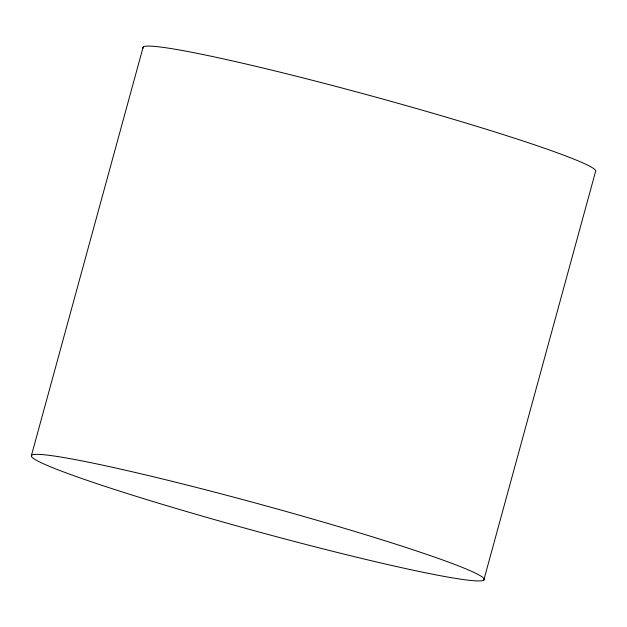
<?xml version="1.0" encoding="UTF-8"?>
<svg xmlns="http://www.w3.org/2000/svg" width="627" height="627" viewBox="0 0 627 627"><rect width="100%" height="100%" fill="white"/><g stroke="black" fill="none" stroke-linecap="round" stroke-linejoin="round"><path stroke-width="0.94" d="M31.515 455.186L143.191 46.947M483.809 580.053A234.804 13.52 15.3 0 0 155.637 477.304A234.804 13.52 15.3 0 0 133.527 495.502A234.804 13.52 15.3 0 0 483.809 580.053L595.485 171.814A234.804 13.52 15.3 0 0 370.988 95.821A234.804 13.52 15.3 0 0 143.034 48.271"/></g></svg>
